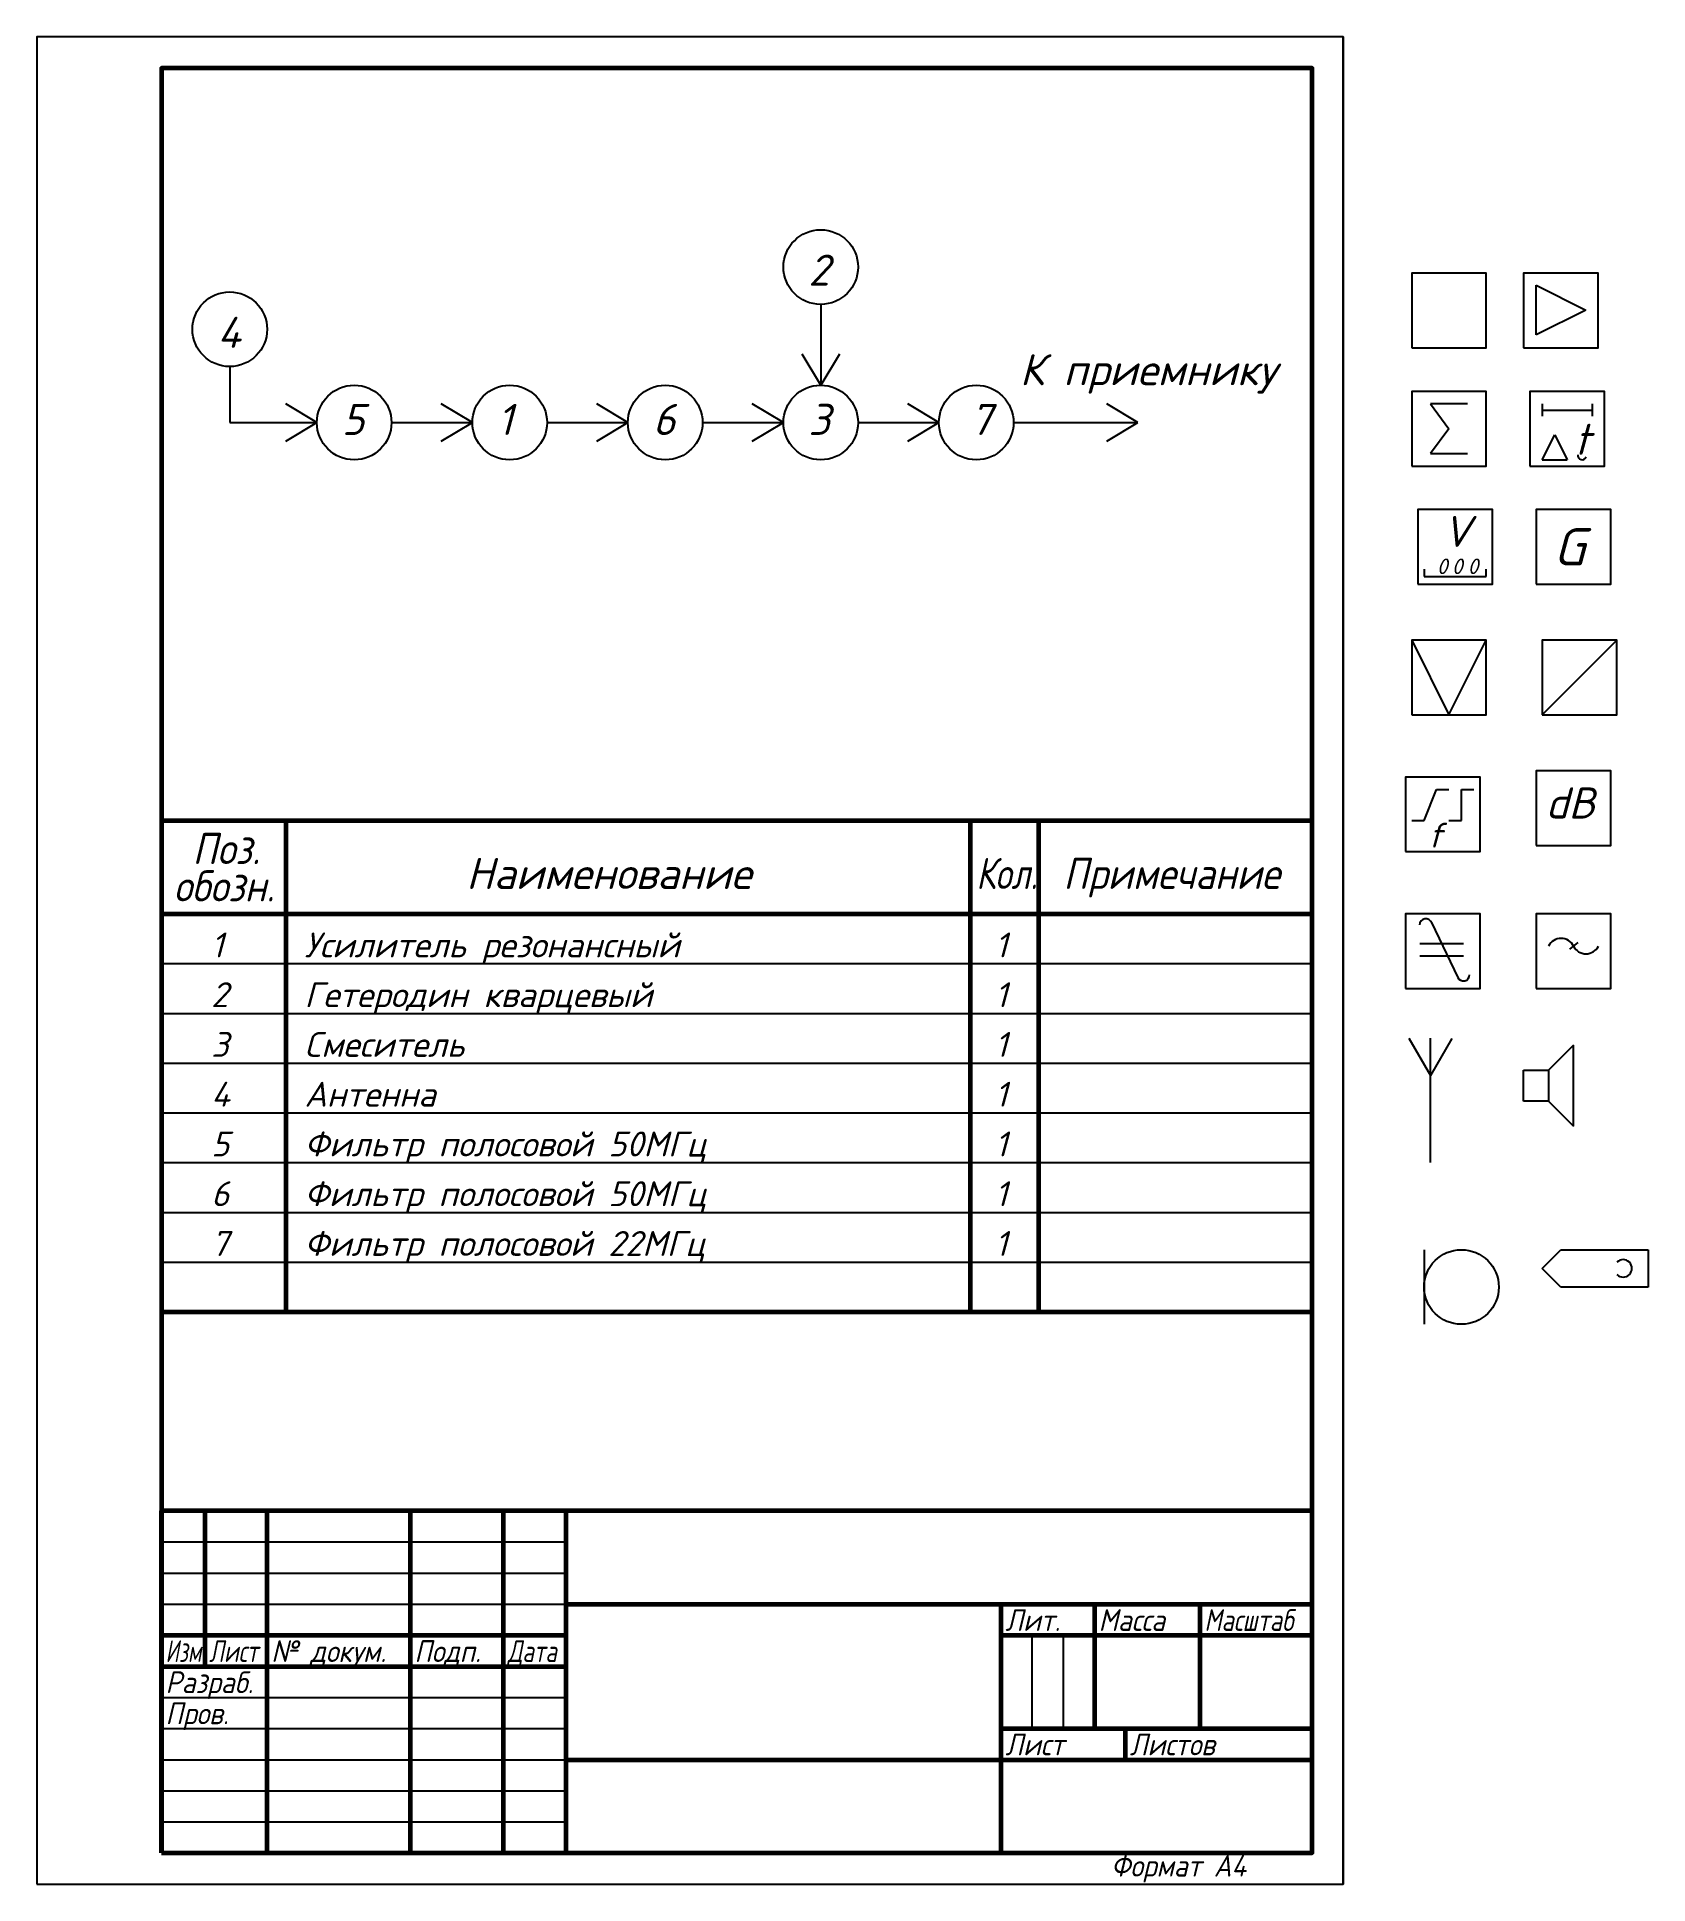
# Model space of a CAD drawing. Header units: millimetres. Extents: x 0 to 259, y 0 to 297.
import ezdxf

# ---------------------------------------------------------------- set-up
doc = ezdxf.new("R2010")
doc.units = ezdxf.units.MM
doc.header["$LTSCALE"] = 0.5
doc.layers.get('Defpoints').update_dxf_attribs({"color": 5})
doc.styles.get("Standard").update_dxf_attribs({"font": 'isocpeui.ttf', "width": 0.9})

# ---------------------------------------------------------------- blocks, each defined once
blk = doc.blocks.new('Ugo1')
at = {"lineweight": -3}
blk.add_lwpolyline([(0, -6), (12, -6), (12, 6), (0, 6)], close=True, dxfattribs=at)
blk = doc.blocks.new('Ugo2')
at = {"lineweight": -3}
for p, q in [((2, -3.91), (2, 4.09)), ((2, 4.09), (10, 0.09)), ((10, 0.09), (2, -3.91))]:
    blk.add_line(p, q, dxfattribs=at)
blk.add_lwpolyline([(0, -6), (12, -6), (12, 6), (0, 6)], close=True, dxfattribs=at)
blk = doc.blocks.new('Ugo3')
at = {"lineweight": -3}
for p, q in [((9, 4), (3, 4)), ((3, 4), (6, 0)), ((6, 0), (3, -4)), ((3, -4), (9, -4))]:
    blk.add_line(p, q, dxfattribs=at)
blk.add_lwpolyline([(0, -6), (12, -6), (12, 6), (0, 6)], close=True, dxfattribs=at)
blk = doc.blocks.new('Ugo4')
at = {"lineweight": -3}
for p, q in [((2, 4), (2, 2)), ((2, 3), (10, 3)), ((10, 4), (10, 2)), ((2, -5), (4, -1)), ((4, -1), (6, -5)), ((2, -5), (6, -5))]:
    blk.add_line(p, q, dxfattribs=at)
blk.add_lwpolyline([(0, -6), (12, -6), (12, 6), (0, 6)], close=True, dxfattribs=at)
blk.add_arc((8.42, -4.29), 0.696, 170.1237, 339.9969, dxfattribs=at)
blk.add_text('t', height=5, dxfattribs=at).set_placement((7.18, -4.18))
blk = doc.blocks.new('Ugo5')
at = {"lineweight": -3}
for p, q in [((1, -3.59), (1, -4.78)), ((1, -4.78), (11, -4.78)), ((11, -4.78), (11, -3.59))]:
    blk.add_line(p, q, dxfattribs=at)
blk.add_lwpolyline([(0, -6), (12, -6), (12, 6), (0, 6)], close=True, dxfattribs=at)
for s, height, p in [('V', 5, (4, 0)), ('0', 2.5, (3.05, -4.37)), ('0', 2.5, (5.46, -4.37)), ('0', 2.5, (8, -4.37))]:
    blk.add_text(s, height=height, dxfattribs=at).set_placement(p)
blk = doc.blocks.new('Ugo6')
at = {"lineweight": -3}
blk.add_lwpolyline([(0, -6), (12, -6), (12, 6), (0, 6)], close=True, dxfattribs=at)
blk.add_text('G', height=6, dxfattribs=at).set_placement((2.78, -2.98))
blk = doc.blocks.new('Ugo7')
at = {"lineweight": -3}
for p, q in [((0, 6), (6, -6)), ((6, -6), (12, 6))]:
    blk.add_line(p, q, dxfattribs=at)
blk.add_lwpolyline([(0, -6), (12, -6), (12, 6), (0, 6)], close=True, dxfattribs=at)
blk = doc.blocks.new('Ugo8')
at = {"lineweight": -3}
blk.add_line((0, -6), (12, 6), dxfattribs=at)
blk.add_lwpolyline([(0, -6), (12, -6), (12, 6), (0, 6)], close=True, dxfattribs=at)
blk = doc.blocks.new('Ugo9')
at = {"lineweight": -3}
for p, q in [((3, -1), (5, 4)), ((5, 4), (7, 4)), ((9, -1), (9, 4)), ((9, 4), (11, 4)), ((1, -1), (3, -1)), ((7, -1), (9, -1))]:
    blk.add_line(p, q, dxfattribs=at)
blk.add_lwpolyline([(0, -6), (12, -6), (12, 6), (0, 6)], close=True, dxfattribs=at)
blk.add_text('f', height=4, dxfattribs=at).set_placement((3.54, -5.35))
blk = doc.blocks.new('Ugo10')
at = {"lineweight": -3}
blk.add_lwpolyline([(0, -6), (12, -6), (12, 6), (0, 6)], close=True, dxfattribs=at)
blk.add_text('dB', height=5, dxfattribs=at).set_placement((1.52, -1.67))
blk = doc.blocks.new('Ugo11')
at = {"lineweight": -3}
for p, q in [((4.19, 4.59), (8.41, -4.23)), ((2.31, 1.21), (9.31, 1.21)), ((9.31, -0.79), (2.31, -0.79))]:
    blk.add_line(p, q, dxfattribs=at)
blk.add_lwpolyline([(0, -6), (12, -6), (12, 6), (0, 6)], close=True, dxfattribs=at)
for centre, start, end in [((3.27, 4.21), 19.1958, 180), ((9.31, -3.79), 205.3566, 0)]:
    blk.add_arc(centre, 1, start, end, dxfattribs=at)
blk = doc.blocks.new('Ugo12')
at = {"lineweight": -3}
blk.add_line((6.71, 1.37), (5.35, 0.31), dxfattribs=at)
blk.add_lwpolyline([(0, -6), (12, -6), (12, 6), (0, 6)], close=True, dxfattribs=at)
for centre, start, end in [((4.02, -0.19), 26.5651, 153.4349), ((8.02, 1.81), 206.5651, 333.4349)]:
    blk.add_arc(centre, 2.24, start, end, dxfattribs=at)
blk = doc.blocks.new('Ugo13')
at = {"lineweight": -3}
for p, q in [((-3.46, 19.99), (0, 14)), ((0, 0), (0, 20)), ((3.44, 19.96), (0, 14))]:
    blk.add_line(p, q, dxfattribs=at)
blk = doc.blocks.new('Ugo14')
at = {"lineweight": -3}
for p, q in [((8, 6.86), (4, 2.86)), ((8, -6.14), (8, 6.86)), ((0, -2.14), (0, 2.86)), ((0, 2.86), (4, 2.86)), ((4, 2.86), (4, -2.14)), ((4, -2.14), (0, -2.14)), ((4, -2.14), (8, -6.14))]:
    blk.add_line(p, q, dxfattribs=at)
blk = doc.blocks.new('Ugo15')
at = {"lineweight": -3}
blk.add_line((0, 6), (0, -6), dxfattribs=at)
blk.add_circle((6, 0), 6, dxfattribs=at)
blk = doc.blocks.new('Ugo16')
at = {"lineweight": -3}
for p, q in [((-17, 0), (-14, 3)), ((-14, 3), (0, 3)), ((0, 3), (0, -3)), ((-14, -3), (-17, 0)), ((0, -3), (-14, -3))]:
    blk.add_line(p, q, dxfattribs=at)
blk.add_arc((-4, 0), 1.41, 225, 135, dxfattribs=at)

msp = doc.modelspace()

# ---------------------------------------------------------------- linework, layer by layer
msp.add_line((210, 297), (210, 0))
at = {"color": 7, "linetype": 'Continuous', "lineweight": -3}
for p, q in [((126, 254), (126, 241)), ((31, 244), (31, 235)), ((126, 241), (123, 246)), ((129, 246), (126, 241)), ((45, 235), (40, 238)), ((70, 235), (65, 238)), ((95, 235), (90, 238)), ((120, 235), (115, 238)), ((145, 235), (140, 238)), ((177, 235), (172, 238)), ((31, 235), (45, 235)), ((40, 232), (45, 235)), ((57, 235), (70, 235)), ((65, 232), (70, 235)), ((82, 235), (95, 235)), ((90, 232), (95, 235)), ((107, 235), (120, 235)), ((115, 232), (120, 235)), ((132, 235), (145, 235)), ((140, 232), (145, 235)), ((157, 235), (177, 235)), ((172, 232), (177, 235)), ((20, 148), (205, 148)), ((20, 140), (205, 140)), ((20, 132), (205, 132)), ((20, 124), (205, 124)), ((20, 116), (205, 116)), ((20, 108), (205, 108)), ((20, 100), (205, 100)), ((20, 55), (85, 55)), ((20, 50), (85, 50)), ((20, 45), (85, 45)), ((160, 25), (160, 40)), ((165, 40), (165, 25)), ((20, 30), (85, 30)), ((20, 25), (85, 25)), ((20, 20), (85, 20)), ((20, 15), (85, 15)), ((20, 10), (85, 10))]:
    msp.add_line(p, q, dxfattribs=at)
at = {"color": 7, "linetype": 'Continuous', "lineweight": 60}
for p, q in [((20, 171), (205, 171)), ((40, 171), (40, 92)), ((150, 171), (150, 92)), ((161, 171), (161, 92)), ((20, 156), (205, 156)), ((20, 92), (205, 92)), ((205, 60), (20, 60)), ((20, 5), (20, 60)), ((27, 60), (27, 35)), ((37, 5), (37, 60)), ((60, 60), (60, 5)), ((75, 5), (75, 60)), ((85, 60), (85, 5)), ((85, 45), (205, 45)), ((155, 5), (155, 45)), ((170, 45), (170, 25)), ((187, 25), (187, 45)), ((20, 40), (85, 40)), ((155, 40), (205, 40)), ((20, 35), (85, 35)), ((155, 25), (205, 25)), ((175, 20), (175, 25)), ((85, 20), (205, 20))]:
    msp.add_line(p, q, dxfattribs=at)
at = {"color": 7, "linetype": 'Continuous'}
msp.add_line((155, 45), (155, 40), dxfattribs=at)
at = {"color": 7, "linetype": 'Continuous', "lineweight": 60}
msp.add_lwpolyline([(20, 5), (205, 5), (205, 292), (20, 292)], close=True, dxfattribs=at)
at = {"color": 7, "linetype": 'Continuous', "lineweight": -3}
for centre in [(126, 260), (31, 250), (51, 235), (76, 235), (101, 235), (126, 235), (151, 235)]:
    msp.add_circle(centre, 6, dxfattribs=at)
at = {"layer": 'Defpoints'}
msp.add_lwpolyline([(0, 0), (210, 0), (210, 297), (0, 297)], close=True, dxfattribs=at)

# ---------------------------------------------------------------- block references
for name, p in [('Ugo1', (221, 253)), ('Ugo2', (239, 253)), ('Ugo3', (221, 234)), ('Ugo4', (240, 234)), ('Ugo5', (222, 215)), ('Ugo6', (241, 215)), ('Ugo7', (221, 194)), ('Ugo8', (242, 194)), ('Ugo10', (241, 173)), ('Ugo9', (220, 172)), ('Ugo11', (220, 150)), ('Ugo12', (241, 150)), ('Ugo13', (224, 116)), ('Ugo14', (239, 128)), ('Ugo15', (223, 96)), ('Ugo16', (259, 99))]:
    msp.add_blockref(name, p)

# ---------------------------------------------------------------- texts
at = {"color": 7, "linetype": 'Continuous', "lineweight": -3}
for s, height, p in [('2', 5, (124, 257)), ('4', 5, (29, 247)), ('К приемнику', 5, (158, 241)), ('5', 5, (49, 233)), ('1', 5, (74, 233)), ('6', 5, (99, 233)), ('3', 5, (124, 233)), ('7', 5, (150, 233)), ('Наименование', 5, (69, 160)), ('1', 4, (28, 149)), ('Усилитель резонансный', 4, (43, 149)), ('1', 4, (154, 149)), ('2', 4, (28, 141)), ('Гетеродин кварцевый', 4, (43, 141)), ('1', 4, (154, 141)), ('3', 4, (28, 133)), ('Смеситель', 4, (43, 133)), ('1', 4, (154, 133)), ('4', 4, (28, 125)), ('Антенна', 4, (43, 125)), ('1', 4, (154, 125)), ('5', 4, (28, 117)), ('Фильтр полосовой 50МГц', 4, (43, 117)), ('1', 4, (154, 117)), ('6', 4, (28, 109)), ('Фильтр полосовой 50МГц', 4, (43, 109)), ('1', 4, (154, 109)), ('7', 4, (28, 101)), ('Фильтр полосовой 22МГц', 4, (43, 101)), ('1', 4, (154, 101))]:
    msp.add_text(s, height=height, dxfattribs=at).set_placement(p)
for s, height, width, p in [('Поз.', 5, 0.9, (25, 164)), ('Кол.', 5, 0.8, (151, 160)), ('Примечание', 5, 0.9, (165, 160)), ('обозн.', 5, 0.9, (22, 158)), ('Лит.', 3.5, 0.9, (155.67, 40.7)), ('Масса', 3.5, 0.9, (170.67, 40.7)), ('Масштаб', 3.5, 0.8, (187.67, 40.7)), ('Изм.', 3.5, 0.7, (20.67, 35.7)), ('Лист', 3.5, 0.75, (27.67, 35.7)), ('№ докум.', 3.5, 0.9, (37.67, 35.7)), ('Подп.', 3.5, 0.9, (60.67, 35.7)), ('Дата', 3.5, 0.75, (75.67, 35.7)), ('Разраб.', 3.5, 0.9, (20.67, 30.7)), ('Пров.', 3.5, 0.9, (20.67, 25.7)), ('Лист', 3.5, 0.9, (155.67, 20.7)), ('Листов', 3.5, 0.9, (175.67, 20.7))]:
    msp.add_text(s, height=height, dxfattribs=dict(at, width=width)).set_placement(p)
at = {"color": 7, "linetype": 'Continuous', "lineweight": 70, "width": 0.9}
msp.add_text('Формат А4', height=3.5, dxfattribs=at).set_placement((172.66, 1.2))

doc.saveas('drawing.dxf')
